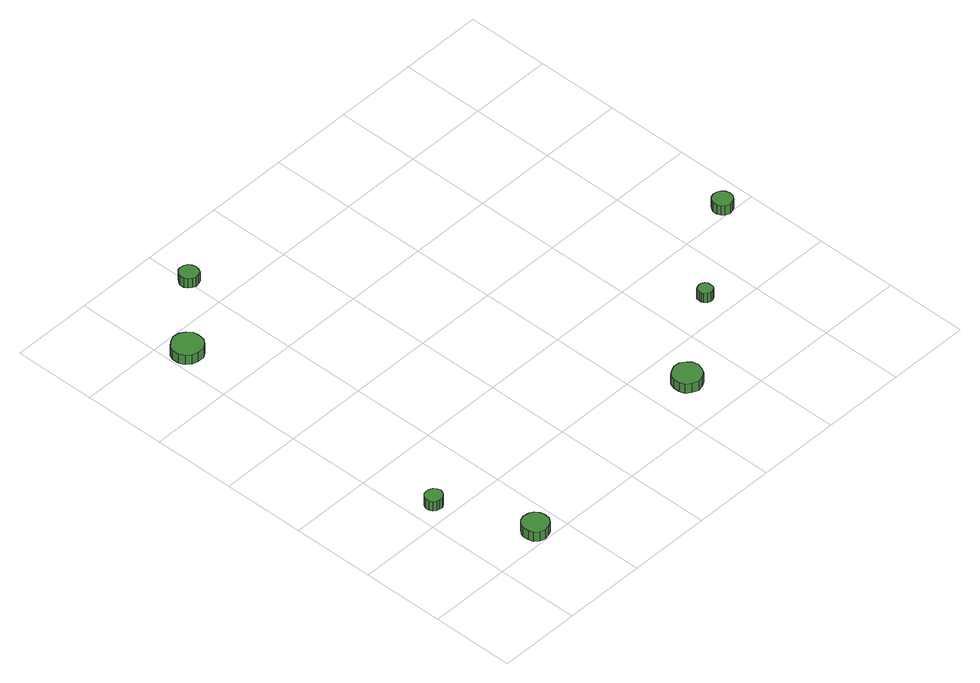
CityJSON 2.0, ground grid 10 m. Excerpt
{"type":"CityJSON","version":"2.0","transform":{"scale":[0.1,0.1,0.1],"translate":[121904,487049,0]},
"CityObjects":{
"tree1":{"type":"SolitaryVegetationObject","attributes":{"function":"something"},"geometry":[{"type":"MultiSurface","lod":"1","boundaries":[[[0,1,2,3,4,5,6,7,8,9,10,11,12,13,14]],[[15,16,17,18,19,20,21,22,23,24,25,26,27,28,29]],[[0,29,28,1]],[[1,28,27,2]],[[2,27,26,3]],[[3,26,25,4]],[[4,25,24,5]],[[5,24,23,6]],[[6,23,22,7]],[[7,22,21,8]],[[8,21,20,9]],[[9,20,19,10]],[[10,19,18,11]],[[11,18,17,12]],[[12,17,16,13]],[[13,16,15,14]],[[14,15,29,0]]]}]},
"tree2":{"type":"SolitaryVegetationObject","attributes":{"function":"something"},"geometry":[{"type":"MultiSurface","lod":"1","boundaries":[[[30,31,32,33,34,35,36,37,38,39,40,41,42,43,44]],[[45,46,47,48,49,50,51,52,53,54,55,56,57,58,59]],[[30,59,58,31]],[[31,58,57,32]],[[32,57,56,33]],[[33,56,55,34]],[[34,55,54,35]],[[35,54,53,36]],[[36,53,52,37]],[[37,52,51,38]],[[38,51,50,39]],[[39,50,49,40]],[[40,49,48,41]],[[41,48,47,42]],[[42,47,46,43]],[[43,46,45,44]],[[44,45,59,30]]]}]},
"tree3":{"type":"SolitaryVegetationObject","attributes":{"function":"something"},"geometry":[{"type":"MultiSurface","lod":"1","boundaries":[[[60,61,62,63,64,65,66,67,68,69,70,71,72,73,74]],[[75,76,77,78,79,80,81,82,83,84,85,86,87,88,89]],[[60,89,88,61]],[[61,88,87,62]],[[62,87,86,63]],[[63,86,85,64]],[[64,85,84,65]],[[65,84,83,66]],[[66,83,82,67]],[[67,82,81,68]],[[68,81,80,69]],[[69,80,79,70]],[[70,79,78,71]],[[71,78,77,72]],[[72,77,76,73]],[[73,76,75,74]],[[74,75,89,60]]]}]},
"tree4":{"type":"SolitaryVegetationObject","attributes":{"function":"something"},"geometry":[{"type":"MultiSurface","lod":"1","boundaries":[[[90,91,92,93,94,95,96,97,98,99,100,101,102,103,104]],[[105,106,107,108,109,110,111,112,113,114,115,116,117,118,119]],[[90,119,118,91]],[[91,118,117,92]],[[92,117,116,93]],[[93,116,115,94]],[[94,115,114,95]],[[95,114,113,96]],[[96,113,112,97]],[[97,112,111,98]],[[98,111,110,99]],[[99,110,109,100]],[[100,109,108,101]],[[101,108,107,102]],[[102,107,106,103]],[[103,106,105,104]],[[104,105,119,90]]]}]},
"tree5":{"type":"SolitaryVegetationObject","attributes":{"function":"something"},"geometry":[{"type":"MultiSurface","lod":"1","boundaries":[[[120,121,122,123,124,125,126,127,128,129,130,131,132,133,134]],[[135,136,137,138,139,140,141,142,143,144,145,146,147,148,149]],[[120,149,148,121]],[[121,148,147,122]],[[122,147,146,123]],[[123,146,145,124]],[[124,145,144,125]],[[125,144,143,126]],[[126,143,142,127]],[[127,142,141,128]],[[128,141,140,129]],[[129,140,139,130]],[[130,139,138,131]],[[131,138,137,132]],[[132,137,136,133]],[[133,136,135,134]],[[134,135,149,120]]]}]},
"tree6":{"type":"SolitaryVegetationObject","attributes":{"function":"something"},"geometry":[{"type":"MultiSurface","lod":"1","boundaries":[[[150,151,152,153,154,155,156,157,158,159,160,161,162,163,164]],[[165,166,167,168,169,170,171,172,173,174,175,176,177,178,179]],[[150,179,178,151]],[[151,178,177,152]],[[152,177,176,153]],[[153,176,175,154]],[[154,175,174,155]],[[155,174,173,156]],[[156,173,172,157]],[[157,172,171,158]],[[158,171,170,159]],[[159,170,169,160]],[[160,169,168,161]],[[161,168,167,162]],[[162,167,166,163]],[[163,166,165,164]],[[164,165,179,150]]]}]},
"tree7":{"type":"SolitaryVegetationObject","attributes":{"function":"something"},"geometry":[{"type":"MultiSurface","lod":"1","boundaries":[[[180,181,182,183,184,185,186,187,188,189,190,191,192,193,194]],[[195,196,197,198,199,200,201,202,203,204,205,206,207,208,209]],[[180,209,208,181]],[[181,208,207,182]],[[182,207,206,183]],[[183,206,205,184]],[[184,205,204,185]],[[185,204,203,186]],[[186,203,202,187]],[[187,202,201,188]],[[188,201,200,189]],[[189,200,199,190]],[[190,199,198,191]],[[191,198,197,192]],[[192,197,196,193]],[[193,196,195,194]],[[194,195,209,180]]]}]}
},
"vertices":[
[34,120,20],[33,124,20],[30,128,20],[26,130,20],[22,130,20],[18,129,20],[15,126,20],[13,122,20],[13,118,20],[15,114,20],[18,111,20],[22,110,20],[26,110,20],[30,113,20],[33,116,20],[33,116,7],[30,113,7],[26,110,7],[22,110,7],[18,111,7],[15,114,7],[13,118,7],[13,122,7],[15,126,7],[18,129,7],[22,130,7],[26,130,7],[30,128,7],[33,124,7],[34,120,7],
[84,16,16],[83,23,16],[79,28,16],[74,31,16],[67,32,16],[61,30,16],[56,25,16],[54,20,16],[54,13,16],[56,7,16],[61,3,16],[67,1,16],[74,2,16],[79,5,16],[83,10,16],[83,10,3],[79,5,3],[74,2,3],[67,1,3],[61,3,3],[56,7,3],[54,13,3],[54,20,3],[56,25,3],[61,30,3],[67,32,3],[74,31,3],[79,28,3],[83,23,3],[84,16,3],
[39,472,15],[38,479,15],[33,485,15],[27,489,15],[19,490,15],[12,487,15],[6,482,15],[3,476,15],[3,468,15],[6,461,15],[12,456,15],[19,454,15],[27,454,15],[33,458,15],[38,464,15],[38,464,2],[33,458,2],[27,454,2],[19,454,2],[12,456,2],[6,461,2],[3,468,2],[3,476,2],[6,482,2],[12,487,2],[19,490,2],[27,489,2],[33,485,2],[38,479,2],[39,472,2],
[114,546,15],[113,550,15],[111,554,15],[107,556,15],[102,557,15],[98,556,15],[94,552,15],[92,548,15],[92,543,15],[94,539,15],[98,536,15],[102,534,15],[107,535,15],[111,537,15],[113,541,15],[113,541,2],[111,537,2],[107,535,2],[102,534,2],[98,536,2],[94,539,2],[92,543,2],[92,548,2],[94,552,2],[98,556,2],[102,557,2],[107,556,2],[111,554,2],[113,550,2],[114,546,2],
[362,55,17],[360,62,17],[356,67,17],[350,71,17],[343,72,17],[336,69,17],[330,65,17],[328,58,17],[328,51,17],[330,44,17],[336,40,17],[343,37,17],[350,38,17],[356,42,17],[360,48,17],[360,48,4],[356,42,4],[350,38,4],[343,37,4],[336,40,4],[330,44,4],[328,51,4],[328,58,4],[330,65,4],[336,69,4],[343,72,4],[350,71,4],[356,67,4],[360,62,4],[362,55,4],
[462,131,15],[462,134,15],[460,137,15],[456,139,15],[453,139,15],[450,138,15],[447,136,15],[446,132,15],[446,129,15],[447,126,15],[450,123,15],[453,122,15],[456,122,15],[460,124,15],[462,127,15],[462,127,2],[460,124,2],[456,122,2],[453,122,2],[450,123,2],[447,126,2],[446,129,2],[446,132,2],[447,136,2],[450,138,2],[453,139,2],[456,139,2],[460,137,2],[462,134,2],[462,131,2],
[579,211,15],[578,216,15],[575,220,15],[571,222,15],[566,223,15],[561,221,15],[558,218,15],[556,214,15],[556,209,15],[558,204,15],[561,201,15],[566,199,15],[571,200,15],[575,202,15],[578,206,15],[578,206,2],[575,202,2],[571,200,2],[566,199,2],[561,201,2],[558,204,2],[556,209,2],[556,214,2],[558,218,2],[561,221,2],[566,223,2],[571,222,2],[575,220,2],[578,216,2],[579,211,2]
]}
